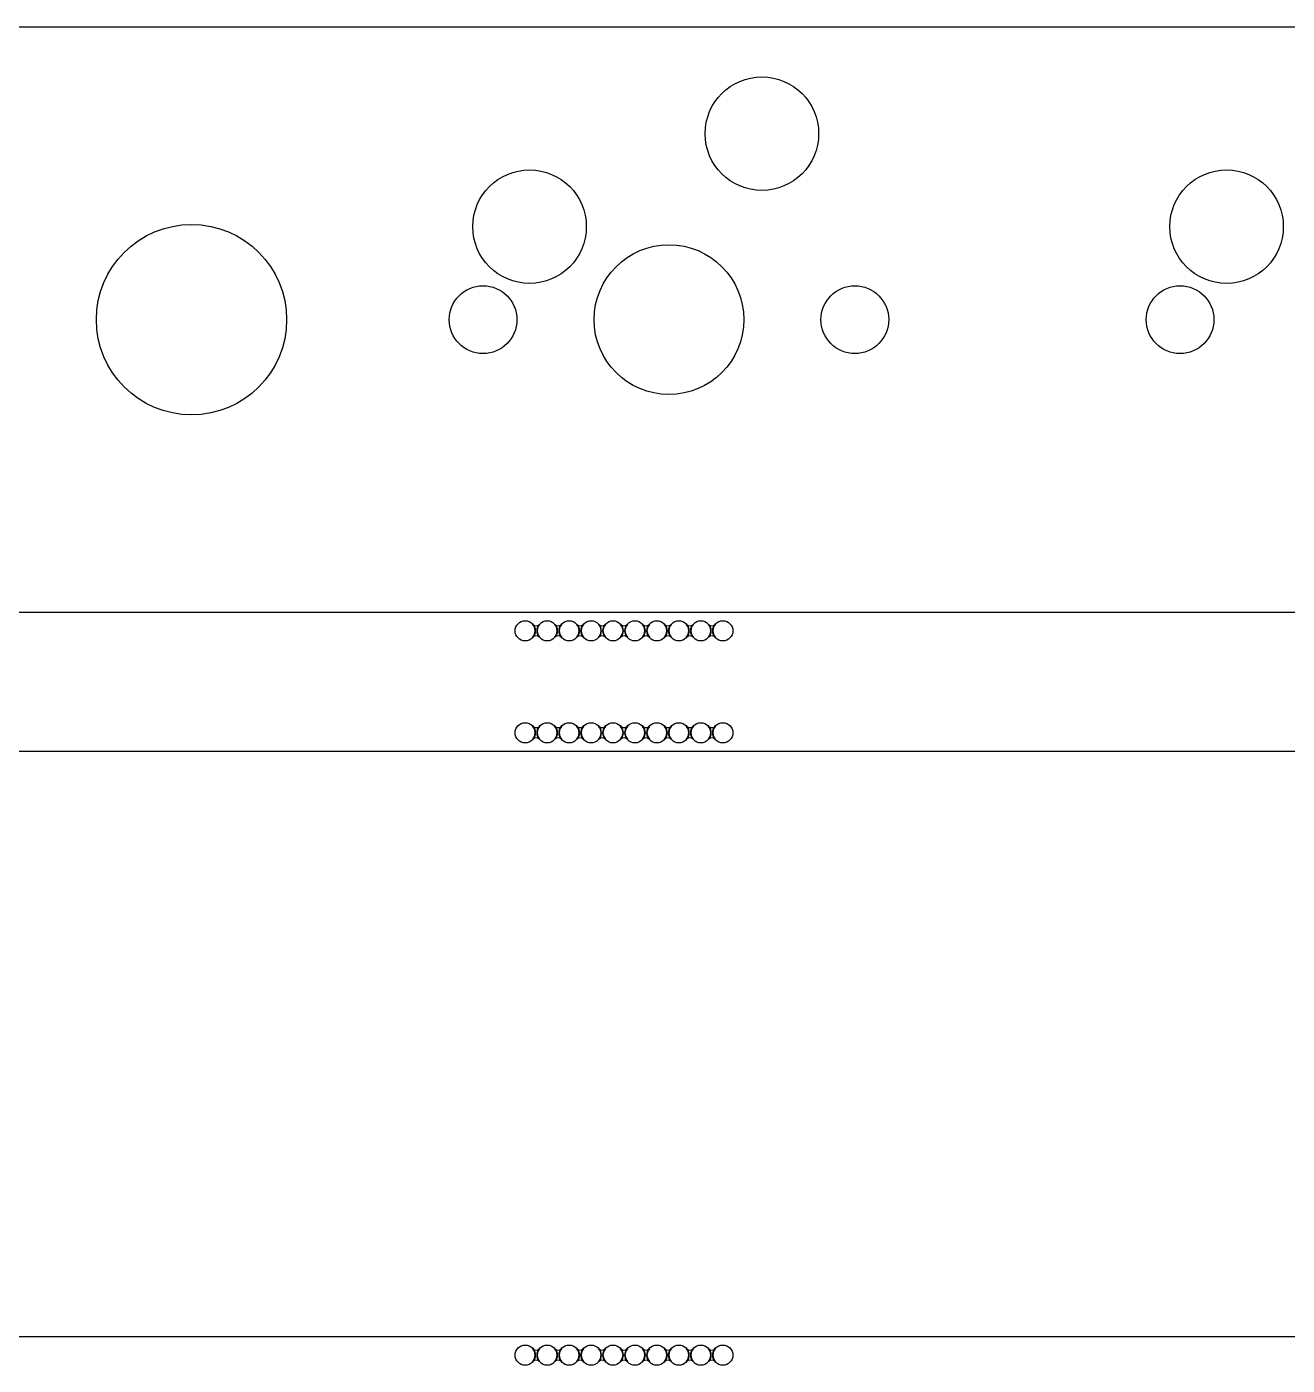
# Model space of a CAD drawing. Extents: x -22 to 351, y -111 to 35.
# Drawn here: x 273.2 to 307.65, y -68.97 to -32.41 of the extents above; entities that cross this region are included whole.
import ezdxf

# ---------------------------------------------------------------- set-up
doc = ezdxf.new("R2010")
doc.units = 0
doc.layers.add('BLACK', color=7, linetype='CONTINUOUS')

msp = doc.modelspace()

# ---------------------------------------------------------------- linework, layer by layer
at = {"layer": 'BLACK', "linetype": 'CONTINUOUS'}
for p, q in [((271.57, -32.4133), (349.875, -32.4133)), ((271.57, -32.4133), (349.875, -32.4133)), ((349.875, -48.4133), (-21.025, -48.4133)), ((349.875, -48.4133), (-21.025, -48.4133)), ((287.029, -48.7383), (287.03, -48.7372)), ((287.029, -48.7403), (287.029, -48.7383)), ((287.075, -48.8085), (287.029, -48.7403)), ((287.03, -48.7372), (287.032, -48.7378)), ((287.032, -48.7378), (287.034, -48.74)), ((287.034, -48.74), (287.095, -48.7733)), ((287.095, -48.9133), (287.075, -48.8085)), ((287.075, -49.0181), (287.095, -48.9133)), ((287.095, -48.7733), (287.164, -48.7683)), ((287.168, -48.8085), (287.147, -48.9133)), ((287.147, -48.9133), (287.168, -49.0181)), ((287.164, -48.7683), (287.209, -48.74)), ((287.214, -48.7403), (287.168, -48.8085)), ((287.209, -48.74), (287.211, -48.7378)), ((287.211, -48.7378), (287.213, -48.7372)), ((287.213, -48.7372), (287.214, -48.7387)), ((287.214, -48.7387), (287.214, -48.7403)), ((287.629, -48.7383), (287.63, -48.7372)), ((287.629, -48.7403), (287.629, -48.7383)), ((287.675, -48.8085), (287.629, -48.7403)), ((287.63, -48.7372), (287.632, -48.7378)), ((287.632, -48.7378), (287.634, -48.74)), ((287.634, -48.74), (287.695, -48.7733)), ((287.695, -48.9133), (287.675, -48.8085)), ((287.675, -49.0181), (287.695, -48.9133)), ((287.695, -48.7733), (287.764, -48.7683)), ((287.768, -48.8085), (287.747, -48.9133)), ((287.747, -48.9133), (287.768, -49.0181)), ((287.764, -48.7683), (287.809, -48.74)), ((287.814, -48.7403), (287.768, -48.8085)), ((287.809, -48.74), (287.811, -48.7378)), ((287.811, -48.7378), (287.813, -48.7372)), ((287.813, -48.7372), (287.814, -48.7387)), ((287.814, -48.7387), (287.814, -48.7403)), ((288.229, -48.7383), (288.23, -48.7372)), ((288.229, -48.7403), (288.229, -48.7383)), ((288.275, -48.8085), (288.229, -48.7403)), ((288.23, -48.7372), (288.232, -48.7378)), ((288.232, -48.7378), (288.234, -48.74)), ((288.234, -48.74), (288.295, -48.7733)), ((288.295, -48.9133), (288.275, -48.8085)), ((288.275, -49.0181), (288.295, -48.9133)), ((288.295, -48.7733), (288.364, -48.7683)), ((288.368, -48.8085), (288.347, -48.9133)), ((288.347, -48.9133), (288.368, -49.0181)), ((288.364, -48.7683), (288.409, -48.74)), ((288.414, -48.7403), (288.368, -48.8085)), ((288.409, -48.74), (288.411, -48.7378)), ((288.411, -48.7378), (288.413, -48.7372)), ((288.413, -48.7372), (288.414, -48.7387)), ((288.414, -48.7387), (288.414, -48.7403)), ((288.829, -48.7383), (288.83, -48.7372)), ((288.829, -48.7403), (288.829, -48.7383)), ((288.875, -48.8085), (288.829, -48.7403)), ((288.83, -48.7372), (288.832, -48.7378)), ((288.832, -48.7378), (288.834, -48.74)), ((288.834, -48.74), (288.895, -48.7733)), ((288.895, -48.9133), (288.875, -48.8085)), ((288.875, -49.0181), (288.895, -48.9133)), ((288.895, -48.7733), (288.964, -48.7683)), ((288.968, -48.8085), (288.947, -48.9133)), ((288.947, -48.9133), (288.968, -49.0181)), ((288.964, -48.7683), (289.009, -48.74)), ((289.014, -48.7403), (288.968, -48.8085)), ((289.009, -48.74), (289.011, -48.7378)), ((289.011, -48.7378), (289.013, -48.7372)), ((289.013, -48.7372), (289.014, -48.7387)), ((289.014, -48.7387), (289.014, -48.7403)), ((289.429, -48.7383), (289.43, -48.7372)), ((289.429, -48.7403), (289.429, -48.7383)), ((289.475, -48.8085), (289.429, -48.7403)), ((289.43, -48.7372), (289.432, -48.7378)), ((289.432, -48.7378), (289.434, -48.74)), ((289.434, -48.74), (289.495, -48.7733)), ((289.495, -48.9133), (289.475, -48.8085)), ((289.475, -49.0181), (289.495, -48.9133)), ((289.495, -48.7733), (289.564, -48.7683)), ((289.568, -48.8085), (289.547, -48.9133)), ((289.547, -48.9133), (289.568, -49.0181)), ((289.564, -48.7683), (289.609, -48.74)), ((289.614, -48.7403), (289.568, -48.8085)), ((289.609, -48.74), (289.611, -48.7378)), ((289.611, -48.7378), (289.613, -48.7372)), ((289.613, -48.7372), (289.614, -48.7387)), ((289.614, -48.7387), (289.614, -48.7403)), ((290.029, -48.7383), (290.03, -48.7372)), ((290.029, -48.7403), (290.029, -48.7383)), ((290.075, -48.8085), (290.029, -48.7403)), ((290.03, -48.7372), (290.032, -48.7378)), ((290.032, -48.7378), (290.034, -48.74)), ((290.034, -48.74), (290.095, -48.7733)), ((290.095, -48.9133), (290.075, -48.8085)), ((290.075, -49.0181), (290.095, -48.9133)), ((290.095, -48.7733), (290.164, -48.7683)), ((290.168, -48.8085), (290.147, -48.9133)), ((290.147, -48.9133), (290.168, -49.0181)), ((290.164, -48.7683), (290.209, -48.74)), ((290.214, -48.7403), (290.168, -48.8085)), ((290.209, -48.74), (290.211, -48.7378)), ((290.211, -48.7378), (290.213, -48.7372)), ((290.213, -48.7372), (290.214, -48.7387)), ((290.214, -48.7387), (290.214, -48.7403)), ((290.629, -48.7383), (290.63, -48.7372)), ((290.629, -48.7403), (290.629, -48.7383)), ((290.675, -48.8085), (290.629, -48.7403)), ((290.63, -48.7372), (290.632, -48.7378)), ((290.632, -48.7378), (290.634, -48.74)), ((290.634, -48.74), (290.695, -48.7733)), ((290.695, -48.9133), (290.675, -48.8085)), ((290.675, -49.0181), (290.695, -48.9133)), ((290.695, -48.7733), (290.764, -48.7683)), ((290.768, -48.8085), (290.747, -48.9133)), ((290.747, -48.9133), (290.768, -49.0181)), ((290.764, -48.7683), (290.809, -48.74)), ((290.814, -48.7403), (290.768, -48.8085)), ((290.809, -48.74), (290.811, -48.7378)), ((290.811, -48.7378), (290.813, -48.7372)), ((290.813, -48.7372), (290.814, -48.7387)), ((290.814, -48.7387), (290.814, -48.7403)), ((291.229, -48.7383), (291.23, -48.7372)), ((291.229, -48.7403), (291.229, -48.7383)), ((291.275, -48.8085), (291.229, -48.7403)), ((291.23, -48.7372), (291.232, -48.7378)), ((291.232, -48.7378), (291.234, -48.74)), ((291.234, -48.74), (291.295, -48.7733)), ((291.295, -48.9133), (291.275, -48.8085)), ((291.275, -49.0181), (291.295, -48.9133)), ((291.295, -48.7733), (291.364, -48.7683)), ((291.368, -48.8085), (291.347, -48.9133)), ((291.347, -48.9133), (291.368, -49.0181)), ((291.364, -48.7683), (291.409, -48.74)), ((291.414, -48.7403), (291.368, -48.8085)), ((291.409, -48.74), (291.411, -48.7378)), ((291.411, -48.7378), (291.413, -48.7372)), ((291.413, -48.7372), (291.414, -48.7387)), ((291.414, -48.7387), (291.414, -48.7403)), ((291.829, -48.7383), (291.83, -48.7372)), ((291.829, -48.7403), (291.829, -48.7383)), ((291.875, -48.8085), (291.829, -48.7403)), ((291.83, -48.7372), (291.832, -48.7378)), ((291.832, -48.7378), (291.834, -48.74)), ((291.834, -48.74), (291.895, -48.7733)), ((291.895, -48.9133), (291.875, -48.8085)), ((291.875, -49.0181), (291.895, -48.9133)), ((291.895, -48.7733), (291.964, -48.7683)), ((291.968, -48.8085), (291.947, -48.9133)), ((291.947, -48.9133), (291.968, -49.0181)), ((291.964, -48.7683), (292.009, -48.74)), ((292.014, -48.7403), (291.968, -48.8085)), ((292.009, -48.74), (292.011, -48.7378)), ((292.011, -48.7378), (292.013, -48.7372)), ((292.013, -48.7372), (292.014, -48.7387)), ((292.014, -48.7387), (292.014, -48.7403)), ((287.029, -49.0863), (287.075, -49.0181)), ((287.029, -49.0879), (287.029, -49.0863)), ((287.03, -49.0894), (287.029, -49.0879)), ((287.032, -49.0888), (287.03, -49.0894)), ((287.034, -49.0866), (287.032, -49.0888)), ((287.078, -49.0583), (287.034, -49.0866)), ((287.148, -49.0533), (287.078, -49.0583)), ((287.209, -49.0866), (287.148, -49.0533)), ((287.168, -49.0181), (287.214, -49.0863)), ((287.211, -49.0888), (287.209, -49.0866)), ((287.212, -49.0894), (287.211, -49.0888)), ((287.214, -49.0883), (287.212, -49.0894)), ((287.214, -49.0863), (287.214, -49.0883)), ((287.629, -49.0863), (287.675, -49.0181)), ((287.629, -49.0879), (287.629, -49.0863)), ((287.63, -49.0894), (287.629, -49.0879)), ((287.632, -49.0888), (287.63, -49.0894)), ((287.634, -49.0866), (287.632, -49.0888)), ((287.678, -49.0583), (287.634, -49.0866)), ((287.748, -49.0533), (287.678, -49.0583)), ((287.809, -49.0866), (287.748, -49.0533)), ((287.768, -49.0181), (287.814, -49.0863)), ((287.811, -49.0888), (287.809, -49.0866)), ((287.812, -49.0894), (287.811, -49.0888)), ((287.814, -49.0883), (287.812, -49.0894)), ((287.814, -49.0863), (287.814, -49.0883)), ((288.229, -49.0863), (288.275, -49.0181)), ((288.229, -49.0879), (288.229, -49.0863)), ((288.23, -49.0894), (288.229, -49.0879)), ((288.232, -49.0888), (288.23, -49.0894)), ((288.234, -49.0866), (288.232, -49.0888)), ((288.278, -49.0583), (288.234, -49.0866)), ((288.348, -49.0533), (288.278, -49.0583)), ((288.409, -49.0866), (288.348, -49.0533)), ((288.368, -49.0181), (288.414, -49.0863)), ((288.411, -49.0888), (288.409, -49.0866)), ((288.412, -49.0894), (288.411, -49.0888)), ((288.414, -49.0883), (288.412, -49.0894)), ((288.414, -49.0863), (288.414, -49.0883)), ((288.829, -49.0863), (288.875, -49.0181)), ((288.829, -49.0879), (288.829, -49.0863)), ((288.83, -49.0894), (288.829, -49.0879)), ((288.832, -49.0888), (288.83, -49.0894)), ((288.834, -49.0866), (288.832, -49.0888)), ((288.878, -49.0583), (288.834, -49.0866)), ((288.948, -49.0533), (288.878, -49.0583)), ((289.009, -49.0866), (288.948, -49.0533)), ((288.968, -49.0181), (289.014, -49.0863)), ((289.011, -49.0888), (289.009, -49.0866)), ((289.012, -49.0894), (289.011, -49.0888)), ((289.014, -49.0883), (289.012, -49.0894)), ((289.014, -49.0863), (289.014, -49.0883)), ((289.429, -49.0863), (289.475, -49.0181)), ((289.429, -49.0879), (289.429, -49.0863)), ((289.43, -49.0894), (289.429, -49.0879)), ((289.432, -49.0888), (289.43, -49.0894)), ((289.434, -49.0866), (289.432, -49.0888)), ((289.478, -49.0583), (289.434, -49.0866)), ((289.548, -49.0533), (289.478, -49.0583)), ((289.609, -49.0866), (289.548, -49.0533)), ((289.568, -49.0181), (289.614, -49.0863)), ((289.611, -49.0888), (289.609, -49.0866)), ((289.612, -49.0894), (289.611, -49.0888)), ((289.614, -49.0883), (289.612, -49.0894)), ((289.614, -49.0863), (289.614, -49.0883)), ((290.029, -49.0863), (290.075, -49.0181)), ((290.029, -49.0879), (290.029, -49.0863)), ((290.03, -49.0894), (290.029, -49.0879)), ((290.032, -49.0888), (290.03, -49.0894)), ((290.034, -49.0866), (290.032, -49.0888)), ((290.078, -49.0583), (290.034, -49.0866)), ((290.148, -49.0533), (290.078, -49.0583)), ((290.209, -49.0866), (290.148, -49.0533)), ((290.168, -49.0181), (290.214, -49.0863)), ((290.211, -49.0888), (290.209, -49.0866)), ((290.212, -49.0894), (290.211, -49.0888)), ((290.214, -49.0883), (290.212, -49.0894)), ((290.214, -49.0863), (290.214, -49.0883)), ((290.629, -49.0863), (290.675, -49.0181)), ((290.629, -49.0879), (290.629, -49.0863)), ((290.63, -49.0894), (290.629, -49.0879)), ((290.632, -49.0888), (290.63, -49.0894)), ((290.634, -49.0866), (290.632, -49.0888)), ((290.678, -49.0583), (290.634, -49.0866)), ((290.748, -49.0533), (290.678, -49.0583)), ((290.809, -49.0866), (290.748, -49.0533)), ((290.768, -49.0181), (290.814, -49.0863)), ((290.811, -49.0888), (290.809, -49.0866)), ((290.812, -49.0894), (290.811, -49.0888)), ((290.814, -49.0883), (290.812, -49.0894)), ((290.814, -49.0863), (290.814, -49.0883)), ((291.229, -49.0863), (291.275, -49.0181)), ((291.229, -49.0879), (291.229, -49.0863)), ((291.23, -49.0894), (291.229, -49.0879)), ((291.232, -49.0888), (291.23, -49.0894)), ((291.234, -49.0866), (291.232, -49.0888)), ((291.278, -49.0583), (291.234, -49.0866)), ((291.348, -49.0533), (291.278, -49.0583)), ((291.409, -49.0866), (291.348, -49.0533)), ((291.368, -49.0181), (291.414, -49.0863)), ((291.411, -49.0888), (291.409, -49.0866)), ((291.412, -49.0894), (291.411, -49.0888)), ((291.414, -49.0883), (291.412, -49.0894)), ((291.414, -49.0863), (291.414, -49.0883)), ((291.829, -49.0863), (291.875, -49.0181)), ((291.829, -49.0879), (291.829, -49.0863)), ((291.83, -49.0894), (291.829, -49.0879)), ((291.832, -49.0888), (291.83, -49.0894)), ((291.834, -49.0866), (291.832, -49.0888)), ((291.878, -49.0583), (291.834, -49.0866)), ((291.948, -49.0533), (291.878, -49.0583)), ((292.009, -49.0866), (291.948, -49.0533)), ((291.968, -49.0181), (292.014, -49.0863)), ((292.011, -49.0888), (292.009, -49.0866)), ((292.012, -49.0894), (292.011, -49.0888)), ((292.014, -49.0883), (292.012, -49.0894)), ((292.014, -49.0863), (292.014, -49.0883)), ((287.029, -51.5233), (287.03, -51.5222)), ((287.029, -51.5253), (287.029, -51.5233)), ((287.075, -51.5935), (287.029, -51.5253)), ((287.03, -51.5222), (287.032, -51.5228)), ((287.032, -51.5228), (287.034, -51.525)), ((287.034, -51.525), (287.095, -51.5583)), ((287.164, -51.5533), (287.209, -51.525)), ((287.214, -51.5253), (287.168, -51.5935)), ((287.209, -51.525), (287.211, -51.5228)), ((287.211, -51.5228), (287.213, -51.5222)), ((287.213, -51.5222), (287.214, -51.5237)), ((287.214, -51.5237), (287.214, -51.5253)), ((287.629, -51.5233), (287.63, -51.5222)), ((287.629, -51.5253), (287.629, -51.5233)), ((287.675, -51.5935), (287.629, -51.5253)), ((287.63, -51.5222), (287.632, -51.5228)), ((287.632, -51.5228), (287.634, -51.525)), ((287.634, -51.525), (287.695, -51.5583)), ((287.764, -51.5533), (287.809, -51.525)), ((287.814, -51.5253), (287.768, -51.5935)), ((287.809, -51.525), (287.811, -51.5228)), ((287.811, -51.5228), (287.813, -51.5222)), ((287.813, -51.5222), (287.814, -51.5237)), ((287.814, -51.5237), (287.814, -51.5253)), ((288.229, -51.5233), (288.23, -51.5222)), ((288.229, -51.5253), (288.229, -51.5233)), ((288.275, -51.5935), (288.229, -51.5253)), ((288.23, -51.5222), (288.232, -51.5228)), ((288.232, -51.5228), (288.234, -51.525)), ((288.234, -51.525), (288.295, -51.5583)), ((288.364, -51.5533), (288.409, -51.525)), ((288.414, -51.5253), (288.368, -51.5935)), ((288.409, -51.525), (288.411, -51.5228)), ((288.411, -51.5228), (288.413, -51.5222)), ((288.413, -51.5222), (288.414, -51.5237)), ((288.414, -51.5237), (288.414, -51.5253)), ((288.829, -51.5233), (288.83, -51.5222)), ((288.829, -51.5253), (288.829, -51.5233)), ((288.875, -51.5935), (288.829, -51.5253)), ((288.83, -51.5222), (288.832, -51.5228)), ((288.832, -51.5228), (288.834, -51.525)), ((288.834, -51.525), (288.895, -51.5583)), ((288.964, -51.5533), (289.009, -51.525)), ((289.014, -51.5253), (288.968, -51.5935)), ((289.009, -51.525), (289.011, -51.5228)), ((289.011, -51.5228), (289.013, -51.5222)), ((289.013, -51.5222), (289.014, -51.5237)), ((289.014, -51.5237), (289.014, -51.5253)), ((289.429, -51.5233), (289.43, -51.5222)), ((289.429, -51.5253), (289.429, -51.5233)), ((289.475, -51.5935), (289.429, -51.5253)), ((289.43, -51.5222), (289.432, -51.5228)), ((289.432, -51.5228), (289.434, -51.525)), ((289.434, -51.525), (289.495, -51.5583)), ((289.564, -51.5533), (289.609, -51.525)), ((289.614, -51.5253), (289.568, -51.5935)), ((289.609, -51.525), (289.611, -51.5228)), ((289.611, -51.5228), (289.613, -51.5222)), ((289.613, -51.5222), (289.614, -51.5237)), ((289.614, -51.5237), (289.614, -51.5253)), ((290.029, -51.5233), (290.03, -51.5222)), ((290.029, -51.5253), (290.029, -51.5233)), ((290.075, -51.5935), (290.029, -51.5253)), ((290.03, -51.5222), (290.032, -51.5228)), ((290.032, -51.5228), (290.034, -51.525)), ((290.034, -51.525), (290.095, -51.5583)), ((290.164, -51.5533), (290.209, -51.525)), ((290.214, -51.5253), (290.168, -51.5935)), ((290.209, -51.525), (290.211, -51.5228)), ((290.211, -51.5228), (290.213, -51.5222)), ((290.213, -51.5222), (290.214, -51.5237)), ((290.214, -51.5237), (290.214, -51.5253)), ((290.629, -51.5233), (290.63, -51.5222)), ((290.629, -51.5253), (290.629, -51.5233)), ((290.675, -51.5935), (290.629, -51.5253)), ((290.63, -51.5222), (290.632, -51.5228)), ((290.632, -51.5228), (290.634, -51.525)), ((290.634, -51.525), (290.695, -51.5583)), ((290.764, -51.5533), (290.809, -51.525)), ((290.814, -51.5253), (290.768, -51.5935)), ((290.809, -51.525), (290.811, -51.5228)), ((290.811, -51.5228), (290.813, -51.5222)), ((290.813, -51.5222), (290.814, -51.5237)), ((290.814, -51.5237), (290.814, -51.5253)), ((291.229, -51.5233), (291.23, -51.5222)), ((291.229, -51.5253), (291.229, -51.5233)), ((291.275, -51.5935), (291.229, -51.5253)), ((291.23, -51.5222), (291.232, -51.5228)), ((291.232, -51.5228), (291.234, -51.525)), ((291.234, -51.525), (291.295, -51.5583)), ((291.364, -51.5533), (291.409, -51.525)), ((291.414, -51.5253), (291.368, -51.5935)), ((291.409, -51.525), (291.411, -51.5228)), ((291.411, -51.5228), (291.413, -51.5222)), ((291.413, -51.5222), (291.414, -51.5237)), ((291.414, -51.5237), (291.414, -51.5253)), ((291.829, -51.5233), (291.83, -51.5222)), ((291.829, -51.5253), (291.829, -51.5233)), ((291.875, -51.5935), (291.829, -51.5253)), ((291.83, -51.5222), (291.832, -51.5228)), ((291.832, -51.5228), (291.834, -51.525)), ((291.834, -51.525), (291.895, -51.5583)), ((291.964, -51.5533), (292.009, -51.525)), ((292.014, -51.5253), (291.968, -51.5935)), ((292.009, -51.525), (292.011, -51.5228)), ((292.011, -51.5228), (292.013, -51.5222)), ((292.013, -51.5222), (292.014, -51.5237)), ((292.014, -51.5237), (292.014, -51.5253)), ((287.029, -51.8713), (287.075, -51.8031)), ((287.029, -51.8729), (287.029, -51.8713)), ((287.03, -51.8744), (287.029, -51.8729)), ((287.032, -51.8738), (287.03, -51.8744)), ((287.034, -51.8716), (287.032, -51.8738)), ((287.078, -51.8433), (287.034, -51.8716)), ((287.095, -51.6983), (287.075, -51.5935)), ((287.075, -51.8031), (287.095, -51.6983)), ((287.148, -51.8383), (287.078, -51.8433)), ((287.095, -51.5583), (287.164, -51.5533)), ((287.168, -51.5935), (287.147, -51.6983)), ((287.147, -51.6983), (287.168, -51.8031)), ((287.209, -51.8716), (287.148, -51.8383)), ((287.168, -51.8031), (287.214, -51.8713)), ((287.211, -51.8738), (287.209, -51.8716)), ((287.212, -51.8744), (287.211, -51.8738)), ((287.214, -51.8733), (287.212, -51.8744)), ((287.214, -51.8713), (287.214, -51.8733)), ((287.629, -51.8713), (287.675, -51.8031)), ((287.629, -51.8729), (287.629, -51.8713)), ((287.63, -51.8744), (287.629, -51.8729)), ((287.632, -51.8738), (287.63, -51.8744)), ((287.634, -51.8716), (287.632, -51.8738)), ((287.678, -51.8433), (287.634, -51.8716)), ((287.695, -51.6983), (287.675, -51.5935)), ((287.675, -51.8031), (287.695, -51.6983)), ((287.748, -51.8383), (287.678, -51.8433)), ((287.695, -51.5583), (287.764, -51.5533)), ((287.768, -51.5935), (287.747, -51.6983)), ((287.747, -51.6983), (287.768, -51.8031)), ((287.809, -51.8716), (287.748, -51.8383)), ((287.768, -51.8031), (287.814, -51.8713)), ((287.811, -51.8738), (287.809, -51.8716)), ((287.812, -51.8744), (287.811, -51.8738)), ((287.814, -51.8733), (287.812, -51.8744)), ((287.814, -51.8713), (287.814, -51.8733)), ((288.229, -51.8713), (288.275, -51.8031)), ((288.229, -51.8729), (288.229, -51.8713)), ((288.23, -51.8744), (288.229, -51.8729)), ((288.232, -51.8738), (288.23, -51.8744)), ((288.234, -51.8716), (288.232, -51.8738)), ((288.278, -51.8433), (288.234, -51.8716)), ((288.295, -51.6983), (288.275, -51.5935)), ((288.275, -51.8031), (288.295, -51.6983)), ((288.348, -51.8383), (288.278, -51.8433)), ((288.295, -51.5583), (288.364, -51.5533)), ((288.368, -51.5935), (288.347, -51.6983)), ((288.347, -51.6983), (288.368, -51.8031)), ((288.409, -51.8716), (288.348, -51.8383)), ((288.368, -51.8031), (288.414, -51.8713)), ((288.411, -51.8738), (288.409, -51.8716)), ((288.412, -51.8744), (288.411, -51.8738)), ((288.414, -51.8733), (288.412, -51.8744)), ((288.414, -51.8713), (288.414, -51.8733)), ((288.829, -51.8713), (288.875, -51.8031)), ((288.829, -51.8729), (288.829, -51.8713)), ((288.83, -51.8744), (288.829, -51.8729)), ((288.832, -51.8738), (288.83, -51.8744)), ((288.834, -51.8716), (288.832, -51.8738)), ((288.878, -51.8433), (288.834, -51.8716)), ((288.895, -51.6983), (288.875, -51.5935)), ((288.875, -51.8031), (288.895, -51.6983)), ((288.948, -51.8383), (288.878, -51.8433)), ((288.895, -51.5583), (288.964, -51.5533)), ((288.968, -51.5935), (288.947, -51.6983)), ((288.947, -51.6983), (288.968, -51.8031)), ((289.009, -51.8716), (288.948, -51.8383)), ((288.968, -51.8031), (289.014, -51.8713)), ((289.011, -51.8738), (289.009, -51.8716)), ((289.012, -51.8744), (289.011, -51.8738)), ((289.014, -51.8733), (289.012, -51.8744)), ((289.014, -51.8713), (289.014, -51.8733)), ((289.429, -51.8713), (289.475, -51.8031)), ((289.429, -51.8729), (289.429, -51.8713)), ((289.43, -51.8744), (289.429, -51.8729)), ((289.432, -51.8738), (289.43, -51.8744)), ((289.434, -51.8716), (289.432, -51.8738)), ((289.478, -51.8433), (289.434, -51.8716)), ((289.495, -51.6983), (289.475, -51.5935)), ((289.475, -51.8031), (289.495, -51.6983)), ((289.548, -51.8383), (289.478, -51.8433)), ((289.495, -51.5583), (289.564, -51.5533)), ((289.568, -51.5935), (289.547, -51.6983)), ((289.547, -51.6983), (289.568, -51.8031)), ((289.609, -51.8716), (289.548, -51.8383)), ((289.568, -51.8031), (289.614, -51.8713)), ((289.611, -51.8738), (289.609, -51.8716)), ((289.612, -51.8744), (289.611, -51.8738)), ((289.614, -51.8733), (289.612, -51.8744)), ((289.614, -51.8713), (289.614, -51.8733)), ((290.029, -51.8713), (290.075, -51.8031)), ((290.029, -51.8729), (290.029, -51.8713)), ((290.03, -51.8744), (290.029, -51.8729)), ((290.032, -51.8738), (290.03, -51.8744)), ((290.034, -51.8716), (290.032, -51.8738)), ((290.078, -51.8433), (290.034, -51.8716)), ((290.095, -51.6983), (290.075, -51.5935)), ((290.075, -51.8031), (290.095, -51.6983)), ((290.148, -51.8383), (290.078, -51.8433)), ((290.095, -51.5583), (290.164, -51.5533)), ((290.168, -51.5935), (290.147, -51.6983)), ((290.147, -51.6983), (290.168, -51.8031)), ((290.209, -51.8716), (290.148, -51.8383)), ((290.168, -51.8031), (290.214, -51.8713)), ((290.211, -51.8738), (290.209, -51.8716)), ((290.212, -51.8744), (290.211, -51.8738)), ((290.214, -51.8733), (290.212, -51.8744)), ((290.214, -51.8713), (290.214, -51.8733)), ((290.629, -51.8713), (290.675, -51.8031)), ((290.629, -51.8729), (290.629, -51.8713)), ((290.63, -51.8744), (290.629, -51.8729)), ((290.632, -51.8738), (290.63, -51.8744)), ((290.634, -51.8716), (290.632, -51.8738)), ((290.678, -51.8433), (290.634, -51.8716)), ((290.695, -51.6983), (290.675, -51.5935)), ((290.675, -51.8031), (290.695, -51.6983)), ((290.748, -51.8383), (290.678, -51.8433)), ((290.695, -51.5583), (290.764, -51.5533)), ((290.768, -51.5935), (290.747, -51.6983)), ((290.747, -51.6983), (290.768, -51.8031)), ((290.809, -51.8716), (290.748, -51.8383)), ((290.768, -51.8031), (290.814, -51.8713)), ((290.811, -51.8738), (290.809, -51.8716)), ((290.812, -51.8744), (290.811, -51.8738)), ((290.814, -51.8733), (290.812, -51.8744)), ((290.814, -51.8713), (290.814, -51.8733)), ((291.229, -51.8713), (291.275, -51.8031)), ((291.229, -51.8729), (291.229, -51.8713)), ((291.23, -51.8744), (291.229, -51.8729)), ((291.232, -51.8738), (291.23, -51.8744)), ((291.234, -51.8716), (291.232, -51.8738)), ((291.278, -51.8433), (291.234, -51.8716)), ((291.295, -51.6983), (291.275, -51.5935)), ((291.275, -51.8031), (291.295, -51.6983)), ((291.348, -51.8383), (291.278, -51.8433)), ((291.295, -51.5583), (291.364, -51.5533)), ((291.368, -51.5935), (291.347, -51.6983)), ((291.347, -51.6983), (291.368, -51.8031)), ((291.409, -51.8716), (291.348, -51.8383)), ((291.368, -51.8031), (291.414, -51.8713)), ((291.411, -51.8738), (291.409, -51.8716)), ((291.412, -51.8744), (291.411, -51.8738)), ((291.414, -51.8733), (291.412, -51.8744)), ((291.414, -51.8713), (291.414, -51.8733)), ((291.829, -51.8713), (291.875, -51.8031)), ((291.829, -51.8729), (291.829, -51.8713)), ((291.83, -51.8744), (291.829, -51.8729)), ((291.832, -51.8738), (291.83, -51.8744)), ((291.834, -51.8716), (291.832, -51.8738)), ((291.878, -51.8433), (291.834, -51.8716)), ((291.895, -51.6983), (291.875, -51.5935)), ((291.875, -51.8031), (291.895, -51.6983)), ((291.948, -51.8383), (291.878, -51.8433)), ((291.895, -51.5583), (291.964, -51.5533)), ((291.968, -51.5935), (291.947, -51.6983)), ((291.947, -51.6983), (291.968, -51.8031)), ((292.009, -51.8716), (291.948, -51.8383)), ((291.968, -51.8031), (292.014, -51.8713)), ((292.011, -51.8738), (292.009, -51.8716)), ((292.012, -51.8744), (292.011, -51.8738)), ((292.014, -51.8733), (292.012, -51.8744)), ((292.014, -51.8713), (292.014, -51.8733)), ((270.816, -52.1983), (349.875, -52.1983)), ((270.816, -52.1983), (349.875, -52.1983)), ((349.875, -68.1983), (272.94, -68.1983)), ((349.875, -68.1983), (272.94, -68.1983)), ((287.029, -68.5233), (287.03, -68.5222)), ((287.029, -68.5253), (287.029, -68.5233)), ((287.075, -68.5935), (287.029, -68.5253)), ((287.03, -68.5222), (287.032, -68.5228)), ((287.032, -68.5228), (287.034, -68.525)), ((287.034, -68.525), (287.095, -68.5583)), ((287.095, -68.6983), (287.075, -68.5935)), ((287.075, -68.8031), (287.095, -68.6983)), ((287.095, -68.5583), (287.164, -68.5533)), ((287.168, -68.5935), (287.147, -68.6983)), ((287.147, -68.6983), (287.168, -68.8031)), ((287.164, -68.5533), (287.209, -68.525)), ((287.214, -68.5253), (287.168, -68.5935)), ((287.209, -68.525), (287.211, -68.5228)), ((287.211, -68.5228), (287.213, -68.5222)), ((287.213, -68.5222), (287.214, -68.5237)), ((287.214, -68.5237), (287.214, -68.5253)), ((287.629, -68.5233), (287.63, -68.5222)), ((287.629, -68.5253), (287.629, -68.5233)), ((287.675, -68.5935), (287.629, -68.5253)), ((287.63, -68.5222), (287.632, -68.5228)), ((287.632, -68.5228), (287.634, -68.525)), ((287.634, -68.525), (287.695, -68.5583)), ((287.695, -68.6983), (287.675, -68.5935)), ((287.675, -68.8031), (287.695, -68.6983)), ((287.695, -68.5583), (287.764, -68.5533)), ((287.768, -68.5935), (287.747, -68.6983)), ((287.747, -68.6983), (287.768, -68.8031)), ((287.764, -68.5533), (287.809, -68.525)), ((287.814, -68.5253), (287.768, -68.5935)), ((287.809, -68.525), (287.811, -68.5228)), ((287.811, -68.5228), (287.813, -68.5222)), ((287.813, -68.5222), (287.814, -68.5237)), ((287.814, -68.5237), (287.814, -68.5253)), ((288.229, -68.5233), (288.23, -68.5222)), ((288.229, -68.5253), (288.229, -68.5233)), ((288.275, -68.5935), (288.229, -68.5253)), ((288.23, -68.5222), (288.232, -68.5228)), ((288.232, -68.5228), (288.234, -68.525)), ((288.234, -68.525), (288.295, -68.5583)), ((288.295, -68.6983), (288.275, -68.5935)), ((288.275, -68.8031), (288.295, -68.6983)), ((288.295, -68.5583), (288.364, -68.5533)), ((288.368, -68.5935), (288.347, -68.6983)), ((288.347, -68.6983), (288.368, -68.8031)), ((288.364, -68.5533), (288.409, -68.525)), ((288.414, -68.5253), (288.368, -68.5935)), ((288.409, -68.525), (288.411, -68.5228)), ((288.411, -68.5228), (288.413, -68.5222)), ((288.413, -68.5222), (288.414, -68.5237)), ((288.414, -68.5237), (288.414, -68.5253)), ((288.829, -68.5233), (288.83, -68.5222)), ((288.829, -68.5253), (288.829, -68.5233)), ((288.875, -68.5935), (288.829, -68.5253)), ((288.83, -68.5222), (288.832, -68.5228)), ((288.832, -68.5228), (288.834, -68.525)), ((288.834, -68.525), (288.895, -68.5583)), ((288.895, -68.6983), (288.875, -68.5935)), ((288.875, -68.8031), (288.895, -68.6983)), ((288.895, -68.5583), (288.964, -68.5533)), ((288.968, -68.5935), (288.947, -68.6983)), ((288.947, -68.6983), (288.968, -68.8031)), ((288.964, -68.5533), (289.009, -68.525)), ((289.014, -68.5253), (288.968, -68.5935)), ((289.009, -68.525), (289.011, -68.5228)), ((289.011, -68.5228), (289.013, -68.5222)), ((289.013, -68.5222), (289.014, -68.5237)), ((289.014, -68.5237), (289.014, -68.5253)), ((289.429, -68.5233), (289.43, -68.5222)), ((289.429, -68.5253), (289.429, -68.5233)), ((289.475, -68.5935), (289.429, -68.5253)), ((289.43, -68.5222), (289.432, -68.5228)), ((289.432, -68.5228), (289.434, -68.525)), ((289.434, -68.525), (289.495, -68.5583)), ((289.495, -68.6983), (289.475, -68.5935)), ((289.475, -68.8031), (289.495, -68.6983)), ((289.495, -68.5583), (289.564, -68.5533)), ((289.568, -68.5935), (289.547, -68.6983)), ((289.547, -68.6983), (289.568, -68.8031)), ((289.564, -68.5533), (289.609, -68.525)), ((289.614, -68.5253), (289.568, -68.5935)), ((289.609, -68.525), (289.611, -68.5228)), ((289.611, -68.5228), (289.613, -68.5222)), ((289.613, -68.5222), (289.614, -68.5237)), ((289.614, -68.5237), (289.614, -68.5253)), ((290.029, -68.5233), (290.03, -68.5222)), ((290.029, -68.5253), (290.029, -68.5233)), ((290.075, -68.5935), (290.029, -68.5253)), ((290.03, -68.5222), (290.032, -68.5228)), ((290.032, -68.5228), (290.034, -68.525)), ((290.034, -68.525), (290.095, -68.5583)), ((290.095, -68.6983), (290.075, -68.5935)), ((290.075, -68.8031), (290.095, -68.6983)), ((290.095, -68.5583), (290.164, -68.5533)), ((290.168, -68.5935), (290.147, -68.6983)), ((290.147, -68.6983), (290.168, -68.8031)), ((290.164, -68.5533), (290.209, -68.525)), ((290.214, -68.5253), (290.168, -68.5935)), ((290.209, -68.525), (290.211, -68.5228)), ((290.211, -68.5228), (290.213, -68.5222)), ((290.213, -68.5222), (290.214, -68.5237)), ((290.214, -68.5237), (290.214, -68.5253)), ((290.629, -68.5233), (290.63, -68.5222)), ((290.629, -68.5253), (290.629, -68.5233)), ((290.675, -68.5935), (290.629, -68.5253)), ((290.63, -68.5222), (290.632, -68.5228)), ((290.632, -68.5228), (290.634, -68.525)), ((290.634, -68.525), (290.695, -68.5583)), ((290.695, -68.6983), (290.675, -68.5935)), ((290.675, -68.8031), (290.695, -68.6983)), ((290.695, -68.5583), (290.764, -68.5533)), ((290.768, -68.5935), (290.747, -68.6983)), ((290.747, -68.6983), (290.768, -68.8031)), ((290.764, -68.5533), (290.809, -68.525)), ((290.814, -68.5253), (290.768, -68.5935)), ((290.809, -68.525), (290.811, -68.5228)), ((290.811, -68.5228), (290.813, -68.5222)), ((290.813, -68.5222), (290.814, -68.5237)), ((290.814, -68.5237), (290.814, -68.5253)), ((291.229, -68.5233), (291.23, -68.5222)), ((291.229, -68.5253), (291.229, -68.5233)), ((291.275, -68.5935), (291.229, -68.5253)), ((291.23, -68.5222), (291.232, -68.5228)), ((291.232, -68.5228), (291.234, -68.525)), ((291.234, -68.525), (291.295, -68.5583)), ((291.295, -68.6983), (291.275, -68.5935)), ((291.275, -68.8031), (291.295, -68.6983)), ((291.295, -68.5583), (291.364, -68.5533)), ((291.368, -68.5935), (291.347, -68.6983)), ((291.347, -68.6983), (291.368, -68.8031)), ((291.364, -68.5533), (291.409, -68.525)), ((291.414, -68.5253), (291.368, -68.5935)), ((291.409, -68.525), (291.411, -68.5228)), ((291.411, -68.5228), (291.413, -68.5222)), ((291.413, -68.5222), (291.414, -68.5237)), ((291.414, -68.5237), (291.414, -68.5253)), ((291.829, -68.5233), (291.83, -68.5222)), ((291.829, -68.5253), (291.829, -68.5233)), ((291.875, -68.5935), (291.829, -68.5253)), ((291.83, -68.5222), (291.832, -68.5228)), ((291.832, -68.5228), (291.834, -68.525)), ((291.834, -68.525), (291.895, -68.5583)), ((291.895, -68.6983), (291.875, -68.5935)), ((291.875, -68.8031), (291.895, -68.6983)), ((291.895, -68.5583), (291.964, -68.5533)), ((291.968, -68.5935), (291.947, -68.6983)), ((291.947, -68.6983), (291.968, -68.8031)), ((291.964, -68.5533), (292.009, -68.525)), ((292.014, -68.5253), (291.968, -68.5935)), ((292.009, -68.525), (292.011, -68.5228)), ((292.011, -68.5228), (292.013, -68.5222)), ((292.013, -68.5222), (292.014, -68.5237)), ((292.014, -68.5237), (292.014, -68.5253)), ((287.029, -68.8713), (287.075, -68.8031)), ((287.029, -68.8729), (287.029, -68.8713)), ((287.03, -68.8744), (287.029, -68.8729)), ((287.032, -68.8738), (287.03, -68.8744)), ((287.034, -68.8716), (287.032, -68.8738)), ((287.078, -68.8433), (287.034, -68.8716)), ((287.148, -68.8383), (287.078, -68.8433)), ((287.209, -68.8716), (287.148, -68.8383)), ((287.168, -68.8031), (287.214, -68.8713)), ((287.211, -68.8738), (287.209, -68.8716)), ((287.212, -68.8744), (287.211, -68.8738)), ((287.214, -68.8733), (287.212, -68.8744)), ((287.214, -68.8713), (287.214, -68.8733)), ((287.629, -68.8713), (287.675, -68.8031)), ((287.629, -68.8729), (287.629, -68.8713)), ((287.63, -68.8744), (287.629, -68.8729)), ((287.632, -68.8738), (287.63, -68.8744)), ((287.634, -68.8716), (287.632, -68.8738)), ((287.678, -68.8433), (287.634, -68.8716)), ((287.748, -68.8383), (287.678, -68.8433)), ((287.809, -68.8716), (287.748, -68.8383)), ((287.768, -68.8031), (287.814, -68.8713)), ((287.811, -68.8738), (287.809, -68.8716)), ((287.812, -68.8744), (287.811, -68.8738)), ((287.814, -68.8733), (287.812, -68.8744)), ((287.814, -68.8713), (287.814, -68.8733)), ((288.229, -68.8713), (288.275, -68.8031)), ((288.229, -68.8729), (288.229, -68.8713)), ((288.23, -68.8744), (288.229, -68.8729)), ((288.232, -68.8738), (288.23, -68.8744)), ((288.234, -68.8716), (288.232, -68.8738)), ((288.278, -68.8433), (288.234, -68.8716)), ((288.348, -68.8383), (288.278, -68.8433)), ((288.409, -68.8716), (288.348, -68.8383)), ((288.368, -68.8031), (288.414, -68.8713)), ((288.411, -68.8738), (288.409, -68.8716)), ((288.412, -68.8744), (288.411, -68.8738)), ((288.414, -68.8733), (288.412, -68.8744)), ((288.414, -68.8713), (288.414, -68.8733)), ((288.829, -68.8713), (288.875, -68.8031)), ((288.829, -68.8729), (288.829, -68.8713)), ((288.83, -68.8744), (288.829, -68.8729)), ((288.832, -68.8738), (288.83, -68.8744)), ((288.834, -68.8716), (288.832, -68.8738)), ((288.878, -68.8433), (288.834, -68.8716)), ((288.948, -68.8383), (288.878, -68.8433)), ((289.009, -68.8716), (288.948, -68.8383)), ((288.968, -68.8031), (289.014, -68.8713)), ((289.011, -68.8738), (289.009, -68.8716)), ((289.012, -68.8744), (289.011, -68.8738)), ((289.014, -68.8733), (289.012, -68.8744)), ((289.014, -68.8713), (289.014, -68.8733)), ((289.429, -68.8713), (289.475, -68.8031)), ((289.429, -68.8729), (289.429, -68.8713)), ((289.43, -68.8744), (289.429, -68.8729)), ((289.432, -68.8738), (289.43, -68.8744)), ((289.434, -68.8716), (289.432, -68.8738)), ((289.478, -68.8433), (289.434, -68.8716)), ((289.548, -68.8383), (289.478, -68.8433)), ((289.609, -68.8716), (289.548, -68.8383)), ((289.568, -68.8031), (289.614, -68.8713)), ((289.611, -68.8738), (289.609, -68.8716)), ((289.612, -68.8744), (289.611, -68.8738)), ((289.614, -68.8733), (289.612, -68.8744)), ((289.614, -68.8713), (289.614, -68.8733)), ((290.029, -68.8713), (290.075, -68.8031)), ((290.029, -68.8729), (290.029, -68.8713)), ((290.03, -68.8744), (290.029, -68.8729)), ((290.032, -68.8738), (290.03, -68.8744)), ((290.034, -68.8716), (290.032, -68.8738)), ((290.078, -68.8433), (290.034, -68.8716)), ((290.148, -68.8383), (290.078, -68.8433)), ((290.209, -68.8716), (290.148, -68.8383)), ((290.168, -68.8031), (290.214, -68.8713)), ((290.211, -68.8738), (290.209, -68.8716)), ((290.212, -68.8744), (290.211, -68.8738)), ((290.214, -68.8733), (290.212, -68.8744)), ((290.214, -68.8713), (290.214, -68.8733)), ((290.629, -68.8713), (290.675, -68.8031)), ((290.629, -68.8729), (290.629, -68.8713)), ((290.63, -68.8744), (290.629, -68.8729)), ((290.632, -68.8738), (290.63, -68.8744)), ((290.634, -68.8716), (290.632, -68.8738)), ((290.678, -68.8433), (290.634, -68.8716)), ((290.748, -68.8383), (290.678, -68.8433)), ((290.809, -68.8716), (290.748, -68.8383)), ((290.768, -68.8031), (290.814, -68.8713)), ((290.811, -68.8738), (290.809, -68.8716)), ((290.812, -68.8744), (290.811, -68.8738)), ((290.814, -68.8733), (290.812, -68.8744)), ((290.814, -68.8713), (290.814, -68.8733)), ((291.229, -68.8713), (291.275, -68.8031)), ((291.229, -68.8729), (291.229, -68.8713)), ((291.23, -68.8744), (291.229, -68.8729)), ((291.232, -68.8738), (291.23, -68.8744)), ((291.234, -68.8716), (291.232, -68.8738)), ((291.278, -68.8433), (291.234, -68.8716)), ((291.348, -68.8383), (291.278, -68.8433)), ((291.409, -68.8716), (291.348, -68.8383)), ((291.368, -68.8031), (291.414, -68.8713)), ((291.411, -68.8738), (291.409, -68.8716)), ((291.412, -68.8744), (291.411, -68.8738)), ((291.414, -68.8733), (291.412, -68.8744)), ((291.414, -68.8713), (291.414, -68.8733)), ((291.829, -68.8713), (291.875, -68.8031)), ((291.829, -68.8729), (291.829, -68.8713)), ((291.83, -68.8744), (291.829, -68.8729)), ((291.832, -68.8738), (291.83, -68.8744)), ((291.834, -68.8716), (291.832, -68.8738)), ((291.878, -68.8433), (291.834, -68.8716)), ((291.948, -68.8383), (291.878, -68.8433)), ((292.009, -68.8716), (291.948, -68.8383)), ((291.968, -68.8031), (292.014, -68.8713)), ((292.011, -68.8738), (292.009, -68.8716)), ((292.012, -68.8744), (292.011, -68.8738)), ((292.014, -68.8733), (292.012, -68.8744)), ((292.014, -68.8713), (292.014, -68.8733))]:
    msp.add_line(p, q, dxfattribs=at)
at = {"layer": 'BLACK'}
for centre, radius in [((293.29, -35.3333), 1.551), ((286.94, -37.8733), 1.551), ((305.99, -37.8733), 1.551), ((277.701, -40.4138), 2.6), ((290.75, -40.4133), 2.0449), ((285.67, -40.4133), 0.926), ((295.83, -40.4133), 0.926), ((304.72, -40.4133), 0.926), ((286.821, -48.9133), 0.276), ((287.421, -48.9133), 0.276), ((288.021, -48.9133), 0.276), ((288.621, -48.9133), 0.276), ((289.221, -48.9133), 0.276), ((289.821, -48.9133), 0.276), ((290.421, -48.9133), 0.276), ((291.021, -48.9133), 0.276), ((291.621, -48.9133), 0.276), ((292.221, -48.9133), 0.276), ((286.821, -51.6983), 0.276), ((287.421, -51.6983), 0.276), ((288.021, -51.6983), 0.276), ((288.621, -51.6983), 0.276), ((289.221, -51.6983), 0.276), ((289.821, -51.6983), 0.276), ((290.421, -51.6983), 0.276), ((291.021, -51.6983), 0.276), ((291.621, -51.6983), 0.276), ((292.221, -51.6983), 0.276), ((286.821, -68.6983), 0.276), ((287.421, -68.6983), 0.276), ((288.021, -68.6983), 0.276), ((288.621, -68.6983), 0.276), ((289.221, -68.6983), 0.276), ((289.821, -68.6983), 0.276), ((290.421, -68.6983), 0.276), ((291.021, -68.6983), 0.276), ((291.621, -68.6983), 0.276), ((292.221, -68.6983), 0.276)]:
    msp.add_circle(centre, radius, dxfattribs=at)

doc.saveas('drawing.dxf')
